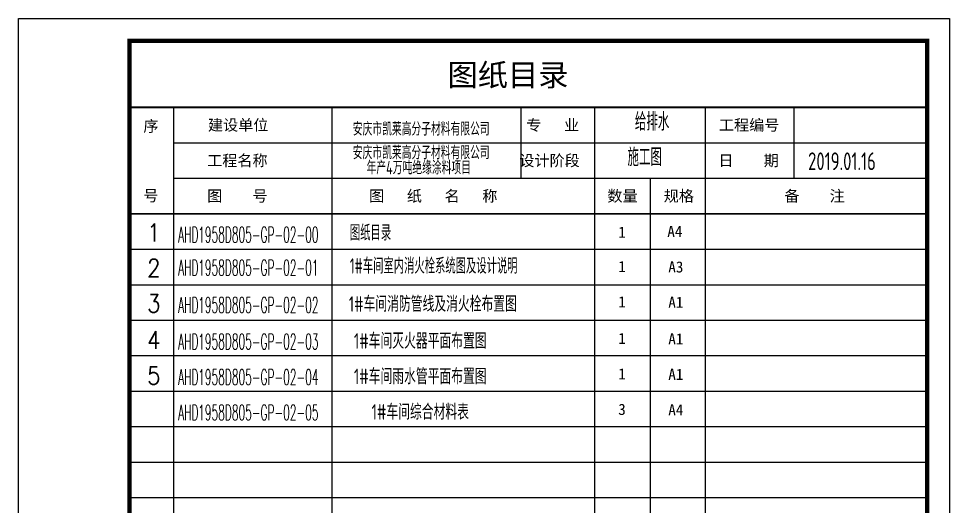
# Model space of a CAD drawing. Extents: x 4579863 to 4663963, y -547270 to -273670.
# Drawn here: x 4579863 to 4600863, y -284670 to -273670 of the extents above; entities that cross this region are included whole.
import ezdxf
from ezdxf.enums import TextEntityAlignment as Align

# ---------------------------------------------------------------- set-up
doc = ezdxf.new("R2010")
doc.units = 0
doc.header["$LTSCALE"] = 1000
doc.header["$MEASUREMENT"] = 0
doc.layers.get('0').update_dxf_attribs({"linetype": 'CONTINUOUS'})
for name, color, linetype in [('AXIS', 3, 'CONTINUOUS'), ('DIM_SYMB', 3, 'CONTINUOUS'), ('TEXT', 7, 'CONTINUOUS'), ('图框', 255, 'CONTINUOUS')]:
    doc.layers.add(name, color=color, linetype=linetype)
doc.styles.add('-宋体', font='', dxfattribs={"width": 0.8})
doc.styles.add('DIM_FONT', font='SIMPLEX', dxfattribs={"width": 0.7, "bigfont": 'GBCBIG'})
doc.styles.add('sceie', font='SCEIE', dxfattribs={"width": 0.75, "bigfont": 'SCEIC'})
doc.styles.add('TSSD_Rein', font='Tssdeng.shx', dxfattribs={"width": 0.7, "bigfont": 'hztxt.shx'})
doc.styles.add('宋体', font='', dxfattribs={"width": 0.7})
doc.styles.get('-宋体').set_extended_font_data('SimSun')
doc.styles.get('宋体').set_extended_font_data('SimSun')

msp = doc.modelspace()

# ---------------------------------------------------------------- linework, layer by layer
at = {"color": 0}
for p, q in [((4583362.8, -295669.7), (4583362.8, -275669.7)), ((4586937.4, -295669.7), (4586937.4, -275669.7)), ((4591196.4, -275669.7), (4591196.4, -277269.7)), ((4592862.8, -295669.7), (4592862.8, -275669.7)), ((4595362.8, -295669.7), (4595362.8, -275669.7)), ((4597362.8, -277269.7), (4597362.8, -275669.7)), ((4583362.8, -276469.7), (4600362.8, -276469.7)), ((4583362.8, -277269.7), (4600362.8, -277269.7)), ((4594112.8, -277269.7), (4594112.8, -295669.7)), ((4582362.8, -278869.7), (4600362.8, -278869.7)), ((4582362.8, -279669.7), (4600362.8, -279669.7)), ((4582362.8, -280469.7), (4600362.8, -280469.7)), ((4582362.8, -281269.7), (4600362.8, -281269.7)), ((4582362.8, -282069.7), (4600362.8, -282069.7)), ((4582362.8, -282869.7), (4600362.8, -282869.7)), ((4582362.8, -283669.7), (4600362.8, -283669.7)), ((4582362.8, -284469.7), (4600362.8, -284469.7))]:
    msp.add_line(p, q, dxfattribs=at)
at = {"color": 0, "const_width": 40}
for points in [[(4582362.8, -275669.7), (4600362.8, -275669.7)], [(4582362.8, -278069.7), (4600362.8, -278069.7)]]:
    msp.add_lwpolyline(points, dxfattribs=at)
at = {"layer": '图框', "color": 0}
msp.add_lwpolyline([(4579862.8, -303369.7), (4579862.8, -273669.7), (4600862.8, -273669.7), (4600862.8, -303369.7)], close=True, dxfattribs=at)
at = {"layer": '图框', "color": 0, "const_width": 100}
msp.add_lwpolyline([(4582362.8, -302869.7), (4600362.8, -302869.7), (4600362.8, -274169.7), (4582362.8, -274169.7)], close=True, dxfattribs=at)

# ---------------------------------------------------------------- texts
at = {"color": 0}
for s, height, style, p in [('图纸目录', 500, '-宋体', (4589539.6, -275189.7)), ('建设单位', 250, '宋体', (4584134.8, -276194.7)), (' 专   业', 250, '宋体', (4591146.8, -276194.7)), ('工程编号', 250, '宋体', (4595662.8, -276194.7)), ('工程名称', 250, '宋体', (4584116.2, -276994.7)), ('设计阶段', 250, '宋体', (4591159.3, -276994.7)), ('日    期', 250, '宋体', (4595650.6, -276994.7)), ('图    号', 250, '宋体', (4584118.2, -277794.7)), ('图   纸   名   称', 250, '宋体', (4587770.7, -277794.7)), ('数量', 250, '宋体', (4593146.4, -277794.7)), ('规格', 250, '宋体', (4594417.1, -277794.7)), ('备    注', 250, '宋体', (4597139.9, -277794.7))]:
    msp.add_text(s, height=height, dxfattribs=dict(at, style=style)).set_placement(p)
at = {"color": 0, "style": '宋体'}
for s, p in [('序', (4582847.8, -276089.7)), ('号', (4582847.8, -277664.7))]:
    msp.add_text(s, height=250, dxfattribs=at).set_placement(p, align=Align.MIDDLE)
at = {"style": 'sceie', "width": 0.8}
msp.add_text('2019.01.16', height=400, dxfattribs=at).set_placement((4597675.3, -277086.1))
at = {"layer": 'AXIS', "style": 'TSSD_Rein', "width": 0.7}
for s, p in [('安庆市凯莱高分子材料有限公司', (4588946.4, -276142.1)), ('安庆市凯莱高分子材料有限公司', (4588946.4, -276675.4)), ('年产4万吨绝缘涂料项目', (4588891.1, -277015.2))]:
    msp.add_text(s, height=300, dxfattribs=at).set_placement(p, align=Align.MIDDLE)
at = {"layer": 'DIM_SYMB', "color": 7, "style": 'DIM_FONT'}
for s, height, width, p in [('给排水', 400, 0.9, (4593766.8, -276194.7)), ('施工图', 400, 0.9, (4593599.3, -276994.7)), ('AHD1958D805-GP-02-00', 350, 0.5, (4583460.1, -278717.4)), ('AHD1958D805-GP-02-01', 350, 0.5, (4583460.1, -279460.8)), ('AHD1958D805-GP-02-02', 350, 0.5, (4583460.1, -280302.7)), ('AHD1958D805-GP-02-03', 350, 0.5, (4583460.1, -281128.3)), ('AHD1958D805-GP-02-04', 350, 0.5, (4583460.1, -281928.3)), ('AHD1958D805-GP-02-05', 350, 0.5, (4583460.1, -282728.3))]:
    msp.add_text(s, height=height, dxfattribs=dict(at, width=width)).set_placement(p)
at = {"layer": 'DIM_SYMB', "color": 7, "style": 'DIM_FONT', "width": 0.9}
for s, p in [('1', (4582913.7, -278494.2)), ('2', (4582913.7, -279294.2)), ('3', (4582913.7, -280094.2)), ('4', (4582913.7, -280919.7)), ('5', (4582913.7, -281719.7))]:
    msp.add_text(s, height=400, dxfattribs=at).set_placement(p, align=Align.MIDDLE)
at = {"layer": 'TEXT', "color": 0, "style": 'sceie'}
for s, width, p in [('图纸目录', 0.7, (4587336.7, -278673.9)), ('1#车间室内消火栓系统图及设计说明', 0.7, (4587336.7, -279421)), ('1#车间消防管线及消火栓布置图', 0.8, (4587312.3, -280281.7))]:
    msp.add_text(s, height=350, dxfattribs=dict(at, width=width)).set_placement(p)
at = {"layer": 'TEXT', "color": 7, "style": '宋体'}
for s, p in [('1', (4593391.9, -278610.2)), ('A4', (4594499.1, -278593)), ('1', (4593391.9, -279385.6)), ('A3', (4594521.2, -279395.2)), ('1', (4593391.9, -280181.3)), ('A1', (4594521.2, -280190.9)), ('1', (4593391.9, -281006.8)), ('A1', (4594521.2, -281016.4)), ('1', (4593391.9, -281806.8)), ('A1', (4594521.2, -281816.4)), ('3', (4593391.9, -282606.8)), ('A4', (4594521.2, -282616.4))]:
    msp.add_text(s, height=250, dxfattribs=at).set_placement(p)
at = {"layer": 'TEXT', "color": 0, "style": 'sceie', "width": 0.8}
for s, p in [('1#车间灭火器平面布置图', (4588925, -280920.5)), ('1#车间雨水管平面布置图', (4588925, -281720.5)), ('1#车间综合材料表', (4588925, -282520.5))]:
    msp.add_text(s, height=350, dxfattribs=at).set_placement(p, align=Align.MIDDLE)

doc.saveas('drawing.dxf')
